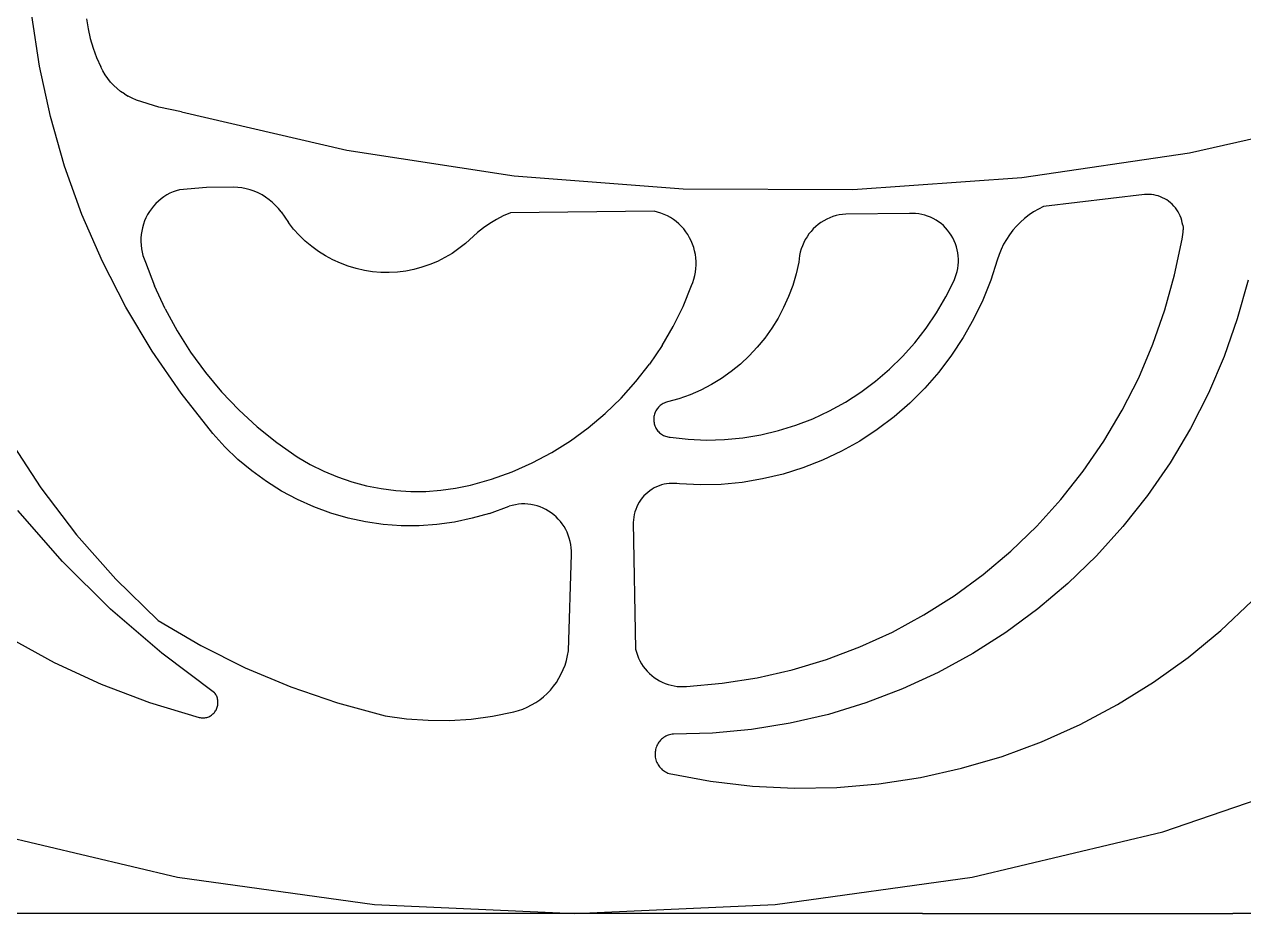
# Model space of a CAD drawing. Extents: x 396092 to 455492, y 17293 to 132793.
# Drawn here: x 408017.6 to 408095.4, y 46245.8 to 46302.4 of the extents above; entities that cross this region are included whole.
import ezdxf

# ---------------------------------------------------------------- set-up
doc = ezdxf.new("R2010")
doc.units = 0
doc.header["$LTSCALE"] = 1000
doc.header["$MEASUREMENT"] = 0
doc.layers.add('MU', color=34, linetype='Continuous')

msp = doc.modelspace()

# ---------------------------------------------------------------- linework, layer by layer
at = {"layer": 'MU', "color": 37}
for p, q in [((408018.583, 46299.777), (408018.09, 46303.023)), ((408021.594, 46302.798), (408021.691, 46302.165)), ((408021.691, 46302.165), (408021.83, 46301.541)), ((408021.83, 46301.541), (408022.012, 46300.928)), ((408022.012, 46300.928), (408022.233, 46300.329)), ((408022.233, 46300.329), (408022.495, 46299.747)), ((408019.284, 46296.571), (408018.583, 46299.777)), ((408022.627, 46299.487), (408022.495, 46299.747)), ((408022.777, 46299.236), (408022.627, 46299.487)), ((408022.944, 46298.997), (408022.777, 46299.236)), ((408023.127, 46298.771), (408022.944, 46298.997)), ((408023.326, 46298.559), (408023.127, 46298.771)), ((408023.538, 46298.361), (408023.326, 46298.559)), ((408023.764, 46298.18), (408023.538, 46298.361)), ((408024.002, 46298.015), (408023.764, 46298.18)), ((408024.002, 46298.015), (408024.25, 46297.867)), ((408024.508, 46297.738), (408024.25, 46297.867)), ((408024.775, 46297.628), (408024.508, 46297.738)), ((408026.19, 46297.179), (408024.775, 46297.628)), ((408027.642, 46296.875), (408026.19, 46297.179)), ((408027.642, 46296.875), (408038.184, 46294.44)), ((408020.189, 46293.419), (408019.284, 46296.571)), ((408091.936, 46294.265), (408102.493, 46296.631)), ((408038.184, 46294.44), (408048.872, 46292.797)), ((408081.238, 46292.692), (408091.936, 46294.265)), ((408021.295, 46290.334), (408020.189, 46293.419)), ((408048.872, 46292.797), (408059.648, 46291.956)), ((408070.457, 46291.921), (408081.238, 46292.692)), ((408026.525, 46291.459), (408026.346, 46291.329)), ((408026.713, 46291.576), (408026.525, 46291.459)), ((408026.908, 46291.68), (408026.713, 46291.576)), ((408027.109, 46291.77), (408026.908, 46291.68)), ((408027.316, 46291.847), (408027.109, 46291.77)), ((408027.528, 46291.909), (408027.316, 46291.847)), ((408029.242, 46292.051), (408027.528, 46291.909)), ((408030.962, 46292.075), (408029.242, 46292.051)), ((408031.234, 46292.06), (408030.962, 46292.075)), ((408031.503, 46292.026), (408031.234, 46292.06)), ((408031.77, 46291.973), (408031.503, 46292.026)), ((408032.032, 46291.9), (408031.77, 46291.973)), ((408032.289, 46291.81), (408032.032, 46291.9)), ((408032.539, 46291.702), (408032.289, 46291.81)), ((408032.781, 46291.576), (408032.539, 46291.702)), ((408033.014, 46291.433), (408032.781, 46291.576)), ((408033.237, 46291.274), (408033.014, 46291.433)), ((408059.648, 46291.956), (408070.457, 46291.921)), ((408089.067, 46291.597), (408082.625, 46290.836)), ((408089.215, 46291.608), (408089.067, 46291.597)), ((408089.364, 46291.608), (408089.215, 46291.608)), ((408089.512, 46291.598), (408089.364, 46291.608)), ((408089.659, 46291.579), (408089.512, 46291.598)), ((408089.805, 46291.549), (408089.659, 46291.579)), ((408089.949, 46291.51), (408089.805, 46291.549)), ((408090.089, 46291.461), (408089.949, 46291.51)), ((408090.226, 46291.402), (408090.089, 46291.461)), ((408090.359, 46291.334), (408090.226, 46291.402)), ((408025.724, 46290.695), (408025.597, 46290.512)), ((408025.864, 46290.869), (408025.724, 46290.695)), ((408026.014, 46291.033), (408025.864, 46290.869)), ((408026.175, 46291.187), (408026.014, 46291.033)), ((408026.346, 46291.329), (408026.175, 46291.187)), ((408033.448, 46291.099), (408033.237, 46291.274)), ((408033.647, 46290.911), (408033.448, 46291.099)), ((408033.833, 46290.708), (408033.647, 46290.911)), ((408034.005, 46290.493), (408033.833, 46290.708)), ((408082.307, 46290.679), (408082, 46290.501)), ((408082.625, 46290.836), (408082.307, 46290.679)), ((408090.488, 46291.258), (408090.359, 46291.334)), ((408090.611, 46291.173), (408090.488, 46291.258)), ((408090.728, 46291.08), (408090.611, 46291.173)), ((408090.839, 46290.979), (408090.728, 46291.08)), ((408090.943, 46290.87), (408090.839, 46290.979)), ((408091.04, 46290.755), (408090.943, 46290.87)), ((408091.129, 46290.634), (408091.04, 46290.755)), ((408091.21, 46290.507), (408091.129, 46290.634)), ((408022.597, 46287.33), (408021.295, 46290.334)), ((408025.29, 46289.916), (408025.215, 46289.705)), ((408025.379, 46290.122), (408025.29, 46289.916)), ((408025.482, 46290.321), (408025.379, 46290.122)), ((408025.597, 46290.512), (408025.482, 46290.321)), ((408034.005, 46290.493), (408034.465, 46289.823)), ((408047.735, 46290.019), (408047.313, 46289.765)), ((408048.172, 46290.244), (408047.735, 46290.019)), ((408048.623, 46290.438), (408048.172, 46290.244)), ((408057.797, 46290.539), (408048.623, 46290.438)), ((408058.013, 46290.487), (408057.797, 46290.539)), ((408058.225, 46290.42), (408058.013, 46290.487)), ((408058.433, 46290.339), (408058.225, 46290.42)), ((408058.635, 46290.245), (408058.433, 46290.339)), ((408058.83, 46290.136), (408058.635, 46290.245)), ((408059.017, 46290.015), (408058.83, 46290.136)), ((408059.197, 46289.881), (408059.017, 46290.015)), ((408059.367, 46289.735), (408059.197, 46289.881)), ((408068.613, 46289.936), (408068.433, 46289.822)), ((408068.8, 46290.036), (408068.613, 46289.936)), ((408068.993, 46290.124), (408068.8, 46290.036)), ((408069.192, 46290.198), (408068.993, 46290.124)), ((408069.394, 46290.259), (408069.192, 46290.198)), ((408069.601, 46290.305), (408069.394, 46290.259)), ((408069.81, 46290.338), (408069.601, 46290.305)), ((408070.02, 46290.356), (408069.81, 46290.338)), ((408074.081, 46290.398), (408070.02, 46290.356)), ((408074.277, 46290.403), (408074.081, 46290.398)), ((408074.473, 46290.395), (408074.277, 46290.403)), ((408074.668, 46290.374), (408074.473, 46290.395)), ((408074.862, 46290.34), (408074.668, 46290.374)), ((408075.052, 46290.292), (408074.862, 46290.34)), ((408075.239, 46290.232), (408075.052, 46290.292)), ((408075.422, 46290.159), (408075.239, 46290.232)), ((408075.6, 46290.074), (408075.422, 46290.159)), ((408075.771, 46289.977), (408075.6, 46290.074)), ((408075.936, 46289.868), (408075.771, 46289.977)), ((408076.094, 46289.748), (408075.936, 46289.868)), ((408081.157, 46289.849), (408080.906, 46289.595)), ((408081.423, 46290.085), (408081.157, 46289.849)), ((408081.705, 46290.303), (408081.423, 46290.085)), ((408082, 46290.501), (408081.705, 46290.303)), ((408091.283, 46290.374), (408091.21, 46290.507)), ((408091.347, 46290.237), (408091.283, 46290.374)), ((408091.402, 46290.096), (408091.347, 46290.237)), ((408091.447, 46289.952), (408091.402, 46290.096)), ((408091.483, 46289.805), (408091.447, 46289.952)), ((408025.107, 46289.27), (408025.074, 46289.048)), ((408025.153, 46289.489), (408025.107, 46289.27)), ((408025.215, 46289.705), (408025.153, 46289.489)), ((408034.798, 46289.403), (408034.465, 46289.823)), ((408035.158, 46289.006), (408034.798, 46289.403)), ((408045.76, 46288.484), (408046.522, 46289.177)), ((408046.908, 46289.484), (408046.522, 46289.177)), ((408047.313, 46289.765), (408046.908, 46289.484)), ((408059.527, 46289.578), (408059.367, 46289.735)), ((408059.677, 46289.411), (408059.527, 46289.578)), ((408059.815, 46289.233), (408059.677, 46289.411)), ((408059.941, 46289.047), (408059.815, 46289.233)), ((408067.666, 46289.088), (408067.543, 46288.913)), ((408067.799, 46289.256), (408067.666, 46289.088)), ((408067.944, 46289.413), (408067.799, 46289.256)), ((408068.098, 46289.561), (408067.944, 46289.413)), ((408068.261, 46289.697), (408068.098, 46289.561)), ((408068.433, 46289.822), (408068.261, 46289.697)), ((408076.243, 46289.618), (408076.094, 46289.748)), ((408076.383, 46289.478), (408076.243, 46289.618)), ((408076.514, 46289.329), (408076.383, 46289.478)), ((408076.635, 46289.171), (408076.514, 46289.329)), ((408076.745, 46289.006), (408076.635, 46289.171)), ((408080.672, 46289.325), (408080.456, 46289.039)), ((408080.906, 46289.595), (408080.672, 46289.325)), ((408091.51, 46289.655), (408091.483, 46289.805)), ((408091.51, 46289.655), (408091.527, 46289.504)), ((408091.518, 46289.05), (408091.53, 46289.201)), ((408091.527, 46289.504), (408091.533, 46289.353)), ((408091.53, 46289.201), (408091.533, 46289.353)), ((408025.057, 46288.824), (408025.054, 46288.599)), ((408025.054, 46288.599), (408025.065, 46288.375)), ((408025.074, 46289.048), (408025.057, 46288.824)), ((408025.065, 46288.375), (408025.092, 46288.151)), ((408035.544, 46288.635), (408035.158, 46289.006)), ((408035.952, 46288.291), (408035.544, 46288.635)), ((408036.383, 46287.976), (408035.952, 46288.291)), ((408045.76, 46288.484), (408045.342, 46288.153)), ((408060.055, 46288.852), (408059.941, 46289.047)), ((408060.156, 46288.65), (408060.055, 46288.852)), ((408060.244, 46288.442), (408060.156, 46288.65)), ((408060.318, 46288.228), (408060.244, 46288.442)), ((408067.249, 46288.341), (408067.176, 46288.138)), ((408067.334, 46288.538), (408067.249, 46288.341)), ((408067.433, 46288.729), (408067.334, 46288.538)), ((408067.543, 46288.913), (408067.433, 46288.729)), ((408076.845, 46288.833), (408076.745, 46289.006)), ((408076.933, 46288.654), (408076.845, 46288.833)), ((408077.008, 46288.469), (408076.933, 46288.654)), ((408077.072, 46288.279), (408077.008, 46288.469)), ((408077.123, 46288.086), (408077.072, 46288.279)), ((408080.083, 46288.428), (408079.927, 46288.104)), ((408080.26, 46288.74), (408080.083, 46288.428)), ((408080.456, 46289.039), (408080.26, 46288.74)), ((408090.992, 46286.478), (408091.463, 46288.752)), ((408091.463, 46288.752), (408091.495, 46288.9)), ((408091.495, 46288.9), (408091.518, 46289.05)), ((408025.092, 46288.151), (408025.133, 46287.931)), ((408025.133, 46287.931), (408025.189, 46287.713)), ((408025.189, 46287.713), (408025.259, 46287.5)), ((408025.259, 46287.5), (408025.343, 46287.292)), ((408036.834, 46287.692), (408036.383, 46287.976)), ((408037.302, 46287.439), (408036.834, 46287.692)), ((408044.444, 46287.58), (408043.969, 46287.341)), ((408044.903, 46287.851), (408044.444, 46287.58)), ((408045.342, 46288.153), (408044.903, 46287.851)), ((408060.377, 46288.01), (408060.318, 46288.228)), ((408060.423, 46287.787), (408060.377, 46288.01)), ((408060.453, 46287.563), (408060.423, 46287.787)), ((408060.469, 46287.337), (408060.453, 46287.563)), ((408067.04, 46287.507), (408067.022, 46287.292)), ((408067.071, 46287.72), (408067.04, 46287.507)), ((408067.117, 46287.931), (408067.071, 46287.72)), ((408067.176, 46288.138), (408067.117, 46287.931)), ((408077.161, 46287.889), (408077.123, 46288.086)), ((408077.187, 46287.691), (408077.161, 46287.889)), ((408077.199, 46287.491), (408077.187, 46287.691)), ((408079.792, 46287.771), (408079.679, 46287.429)), ((408079.927, 46288.104), (408079.792, 46287.771)), ((408024.09, 46284.42), (408022.597, 46287.33)), ((408025.343, 46287.292), (408025.92, 46285.787)), ((408037.786, 46287.219), (408037.302, 46287.439)), ((408038.283, 46287.033), (408037.786, 46287.219)), ((408038.791, 46286.881), (408038.283, 46287.033)), ((408039.308, 46286.765), (408038.791, 46286.881)), ((408039.832, 46286.684), (408039.308, 46286.765)), ((408041.944, 46286.726), (408041.418, 46286.661)), ((408042.465, 46286.827), (408041.944, 46286.726)), ((408042.977, 46286.964), (408042.465, 46286.827)), ((408043.479, 46287.135), (408042.977, 46286.964)), ((408043.969, 46287.341), (408043.479, 46287.135)), ((408060.428, 46286.659), (408060.457, 46286.883)), ((408060.457, 46286.883), (408060.47, 46287.11)), ((408060.47, 46287.11), (408060.469, 46287.337)), ((408067.022, 46287.292), (408066.852, 46286.545)), ((408077.118, 46286.696), (408077.158, 46286.892)), ((408077.158, 46286.892), (408077.185, 46287.091)), ((408077.185, 46287.091), (408077.199, 46287.29)), ((408077.199, 46287.29), (408077.199, 46287.491)), ((408079.679, 46287.429), (408079.261, 46286.138)), ((408040.36, 46286.64), (408039.832, 46286.684)), ((408040.89, 46286.632), (408040.36, 46286.64)), ((408041.418, 46286.661), (408040.89, 46286.632)), ((408060.17, 46285.793), (408060.256, 46286.002)), ((408060.256, 46286.002), (408060.327, 46286.217)), ((408060.327, 46286.217), (408060.385, 46286.436)), ((408060.385, 46286.436), (408060.428, 46286.659)), ((408066.852, 46286.545), (408066.633, 46285.811)), ((408076.397, 46285.074), (408076.924, 46286.13)), ((408076.924, 46286.13), (408077.001, 46286.314)), ((408077.001, 46286.314), (408077.066, 46286.503)), ((408077.066, 46286.503), (408077.118, 46286.696)), ((408079.261, 46286.138), (408078.758, 46284.879)), ((408090.372, 46284.242), (408090.992, 46286.478)), ((408095.678, 46286.135), (408094.991, 46283.683)), ((408026.595, 46284.325), (408025.92, 46285.787)), ((408059.634, 46284.474), (408060.17, 46285.793)), ((408066.633, 46285.811), (408066.366, 46285.094)), ((408025.766, 46281.616), (408024.09, 46284.42)), ((408059.008, 46283.197), (408059.634, 46284.474)), ((408066.053, 46284.397), (408065.695, 46283.723)), ((408066.366, 46285.094), (408066.053, 46284.397)), ((408075.802, 46284.056), (408076.397, 46285.074)), ((408078.758, 46284.879), (408078.172, 46283.658)), ((408026.595, 46284.325), (408027.363, 46282.911)), ((408065.695, 46283.723), (408065.293, 46283.074)), ((408075.142, 46283.082), (408075.802, 46284.056)), ((408078.172, 46283.658), (408077.506, 46282.48)), ((408089.607, 46282.054), (408090.372, 46284.242)), ((408094.991, 46283.683), (408094.145, 46281.284)), ((408027.363, 46282.911), (408028.221, 46281.553)), ((408058.297, 46281.968), (408059.008, 46283.197)), ((408065.293, 46283.074), (408064.85, 46282.455)), ((408074.419, 46282.155), (408075.142, 46283.082)), ((408064.85, 46282.455), (408064.368, 46281.867)), ((408073.637, 46281.28), (408074.419, 46282.155)), ((408077.506, 46282.48), (408076.763, 46281.352)), ((408088.7, 46279.922), (408089.607, 46282.054)), ((408027.619, 46278.931), (408025.766, 46281.616)), ((408028.221, 46281.553), (408029.166, 46280.256)), ((408058.297, 46281.968), (408057.504, 46280.792)), ((408063.848, 46281.314), (408063.292, 46280.797)), ((408064.368, 46281.867), (408063.848, 46281.314)), ((408072.8, 46280.46), (408073.637, 46281.28)), ((408076.763, 46281.352), (408075.947, 46280.278)), ((408094.145, 46281.284), (408093.145, 46278.947)), ((408056.632, 46279.675), (408057.504, 46280.792)), ((408063.292, 46280.797), (408062.705, 46280.319)), ((408029.166, 46280.256), (408030.194, 46279.026)), ((408062.087, 46279.883), (408061.442, 46279.49)), ((408062.705, 46280.319), (408062.087, 46279.883)), ((408071.91, 46279.699), (408072.8, 46280.46)), ((408075.947, 46280.278), (408075.06, 46279.263)), ((408087.654, 46277.859), (408088.7, 46279.922)), ((408030.194, 46279.026), (408031.299, 46277.869)), ((408055.687, 46278.623), (408056.632, 46279.675)), ((408060.773, 46279.141), (408060.082, 46278.84)), ((408061.442, 46279.49), (408060.773, 46279.141)), ((408069.991, 46278.369), (408070.972, 46279.001)), ((408070.972, 46279.001), (408071.91, 46279.699)), ((408075.06, 46279.263), (408074.109, 46278.312)), ((408093.145, 46278.947), (408091.994, 46276.684)), ((408029.64, 46276.376), (408027.619, 46278.931)), ((408054.672, 46277.641), (408055.687, 46278.623)), ((408058.243, 46278.2), (408058.184, 46278.154)), ((408058.305, 46278.241), (408058.243, 46278.2)), ((408058.37, 46278.278), (408058.305, 46278.241)), ((408058.437, 46278.311), (408058.37, 46278.278)), ((408058.507, 46278.339), (408058.437, 46278.311)), ((408058.577, 46278.362), (408058.507, 46278.339)), ((408058.65, 46278.381), (408058.577, 46278.362)), ((408059.373, 46278.586), (408058.65, 46278.381)), ((408060.082, 46278.84), (408059.373, 46278.586)), ((408068.97, 46277.806), (408069.991, 46278.369)), ((408074.109, 46278.312), (408073.095, 46277.43)), ((408031.299, 46277.869), (408032.477, 46276.789)), ((408053.592, 46276.734), (408054.672, 46277.641)), ((408057.782, 46277.447), (408057.773, 46277.371)), ((408057.796, 46277.521), (408057.782, 46277.447)), ((408057.815, 46277.595), (408057.796, 46277.521)), ((408057.839, 46277.667), (408057.815, 46277.595)), ((408057.868, 46277.737), (408057.839, 46277.667)), ((408057.9, 46277.805), (408057.868, 46277.737)), ((408057.938, 46277.871), (408057.9, 46277.805)), ((408057.979, 46277.934), (408057.938, 46277.871)), ((408058.025, 46277.994), (408057.979, 46277.934)), ((408058.074, 46278.051), (408058.025, 46277.994)), ((408058.127, 46278.104), (408058.074, 46278.051)), ((408058.184, 46278.154), (408058.127, 46278.104)), ((408067.915, 46277.313), (408068.97, 46277.806)), ((408073.095, 46277.43), (408072.026, 46276.62)), ((408086.475, 46275.871), (408087.654, 46277.859)), ((408032.477, 46276.789), (408033.723, 46275.792)), ((408052.453, 46275.905), (408053.592, 46276.734)), ((408057.773, 46277.371), (408057.769, 46277.296)), ((408057.769, 46277.296), (408057.769, 46277.22)), ((408057.769, 46277.22), (408057.775, 46277.144)), ((408057.775, 46277.144), (408057.785, 46277.069)), ((408057.785, 46277.069), (408057.801, 46276.994)), ((408057.801, 46276.994), (408057.821, 46276.921)), ((408057.821, 46276.921), (408057.846, 46276.85)), ((408057.846, 46276.85), (408057.875, 46276.78)), ((408057.875, 46276.78), (408057.91, 46276.712)), ((408057.91, 46276.712), (408057.948, 46276.647)), ((408057.948, 46276.647), (408057.99, 46276.585)), ((408065.719, 46276.55), (408066.83, 46276.894)), ((408066.83, 46276.894), (408067.915, 46277.313)), ((408072.026, 46276.62), (408070.905, 46275.886)), ((408091.994, 46276.684), (408090.697, 46274.504)), ((408016.601, 46276.066), (408018.668, 46272.9)), ((408030.416, 46275.52), (408029.64, 46276.376)), ((408051.26, 46275.16), (408052.453, 46275.905)), ((408057.99, 46276.585), (408058.037, 46276.526)), ((408058.037, 46276.526), (408058.087, 46276.47)), ((408058.087, 46276.47), (408058.141, 46276.417)), ((408058.141, 46276.417), (408058.198, 46276.369)), ((408058.198, 46276.369), (408058.259, 46276.324)), ((408058.259, 46276.324), (408058.321, 46276.283)), ((408058.321, 46276.283), (408058.387, 46276.247)), ((408058.387, 46276.247), (408058.455, 46276.216)), ((408058.455, 46276.216), (408058.524, 46276.189)), ((408058.524, 46276.189), (408058.595, 46276.167)), ((408058.595, 46276.167), (408058.668, 46276.15)), ((408058.668, 46276.15), (408058.741, 46276.138)), ((408058.741, 46276.138), (408058.815, 46276.13)), ((408058.815, 46276.13), (408059.969, 46276.002)), ((408059.969, 46276.002), (408061.128, 46275.954)), ((408061.128, 46275.954), (408062.288, 46275.984)), ((408062.288, 46275.984), (408063.443, 46276.095)), ((408063.443, 46276.095), (408064.589, 46276.283)), ((408064.589, 46276.283), (408065.719, 46276.55)), ((408070.905, 46275.886), (408069.737, 46275.232)), ((408085.167, 46273.969), (408086.475, 46275.871)), ((408031.247, 46274.72), (408030.416, 46275.52)), ((408033.723, 46275.792), (408035.031, 46274.881)), ((408050.019, 46274.502), (408051.26, 46275.16)), ((408069.737, 46275.232), (408068.529, 46274.661)), ((408032.13, 46273.98), (408031.247, 46274.72)), ((408035.031, 46274.881), (408035.861, 46274.396)), ((408035.861, 46274.396), (408036.72, 46273.968)), ((408048.736, 46273.933), (408050.019, 46274.502)), ((408068.529, 46274.661), (408067.285, 46274.175)), ((408090.697, 46274.504), (408089.262, 46272.417)), ((408033.06, 46273.304), (408032.13, 46273.98)), ((408036.72, 46273.968), (408037.604, 46273.599)), ((408037.604, 46273.599), (408038.511, 46273.289)), ((408047.417, 46273.458), (408048.736, 46273.933)), ((408066.012, 46273.777), (408064.715, 46273.469)), ((408067.285, 46274.175), (408066.012, 46273.777)), ((408083.738, 46272.161), (408085.167, 46273.969)), ((408018.668, 46272.9), (408020.958, 46269.9)), ((408034.034, 46272.694), (408033.06, 46273.304)), ((408038.511, 46273.289), (408039.436, 46273.041)), ((408039.436, 46273.041), (408040.374, 46272.855)), ((408040.374, 46272.855), (408041.322, 46272.733)), ((408041.322, 46272.733), (408042.277, 46272.674)), ((408043.233, 46272.679), (408044.186, 46272.748)), ((408044.186, 46272.748), (408045.133, 46272.881)), ((408045.133, 46272.881), (408046.07, 46273.077)), ((408046.07, 46273.077), (408047.417, 46273.458)), ((408057.658, 46272.812), (408057.519, 46272.719)), ((408057.802, 46272.896), (408057.658, 46272.812)), ((408057.952, 46272.97), (408057.802, 46272.896)), ((408058.105, 46273.034), (408057.952, 46272.97)), ((408058.263, 46273.087), (408058.105, 46273.034)), ((408058.424, 46273.129), (408058.263, 46273.087)), ((408058.587, 46273.161), (408058.424, 46273.129)), ((408058.751, 46273.181), (408058.587, 46273.161)), ((408058.917, 46273.191), (408058.751, 46273.181)), ((408059.083, 46273.189), (408058.917, 46273.191)), ((408059.249, 46273.176), (408059.083, 46273.189)), ((408059.413, 46273.151), (408059.249, 46273.176)), ((408060.743, 46273.092), (408059.413, 46273.151)), ((408062.074, 46273.125), (408060.743, 46273.092)), ((408063.4, 46273.251), (408062.074, 46273.125)), ((408064.715, 46273.469), (408063.4, 46273.251)), ((408035.046, 46272.154), (408034.034, 46272.694)), ((408036.092, 46271.686), (408035.046, 46272.154)), ((408042.277, 46272.674), (408043.233, 46272.679)), ((408056.841, 46271.984), (408056.758, 46271.837)), ((408056.933, 46272.124), (408056.841, 46271.984)), ((408057.035, 46272.259), (408056.933, 46272.124)), ((408057.144, 46272.386), (408057.035, 46272.259)), ((408057.262, 46272.505), (408057.144, 46272.386)), ((408057.387, 46272.616), (408057.262, 46272.505)), ((408057.519, 46272.719), (408057.387, 46272.616)), ((408082.192, 46270.455), (408083.738, 46272.161)), ((408089.262, 46272.417), (408087.693, 46270.433)), ((408020.054, 46268.205), (408017.198, 46271.452)), ((408037.167, 46271.292), (408036.092, 46271.686)), ((408038.266, 46270.975), (408037.167, 46271.292)), ((408047.286, 46271.274), (408046.186, 46270.961)), ((408047.286, 46271.274), (408048.551, 46271.733)), ((408048.744, 46271.789), (408048.551, 46271.733)), ((408048.94, 46271.831), (408048.744, 46271.789)), ((408049.138, 46271.861), (408048.94, 46271.831)), ((408049.338, 46271.877), (408049.138, 46271.861)), ((408049.538, 46271.88), (408049.338, 46271.877)), ((408049.738, 46271.869), (408049.538, 46271.88)), ((408049.937, 46271.844), (408049.738, 46271.869)), ((408050.134, 46271.807), (408049.937, 46271.844)), ((408050.328, 46271.756), (408050.134, 46271.807)), ((408050.518, 46271.692), (408050.328, 46271.756)), ((408050.704, 46271.616), (408050.518, 46271.692)), ((408050.884, 46271.527), (408050.704, 46271.616)), ((408051.059, 46271.427), (408050.884, 46271.527)), ((408051.226, 46271.314), (408051.059, 46271.427)), ((408051.386, 46271.191), (408051.226, 46271.314)), ((408051.538, 46271.057), (408051.386, 46271.191)), ((408056.525, 46271.204), (408056.493, 46271.038)), ((408056.568, 46271.368), (408056.525, 46271.204)), ((408056.621, 46271.528), (408056.568, 46271.368)), ((408056.684, 46271.685), (408056.621, 46271.528)), ((408056.758, 46271.837), (408056.684, 46271.685)), ((408039.384, 46270.735), (408038.266, 46270.975)), ((408040.515, 46270.573), (408039.384, 46270.735)), ((408041.654, 46270.491), (408040.515, 46270.573)), ((408042.796, 46270.489), (408041.654, 46270.491)), ((408043.936, 46270.567), (408042.796, 46270.489)), ((408045.068, 46270.724), (408043.936, 46270.567)), ((408046.186, 46270.961), (408045.068, 46270.724)), ((408051.68, 46270.914), (408051.538, 46271.057)), ((408051.813, 46270.761), (408051.68, 46270.914)), ((408051.936, 46270.6), (408051.813, 46270.761)), ((408052.048, 46270.43), (408051.936, 46270.6)), ((408052.15, 46270.254), (408052.048, 46270.43)), ((408056.472, 46270.869), (408056.462, 46270.7)), ((408056.462, 46270.7), (408056.611, 46262.624)), ((408056.493, 46271.038), (408056.472, 46270.869)), ((408080.538, 46268.859), (408082.192, 46270.455)), ((408087.693, 46270.433), (408085.998, 46268.56)), ((408020.958, 46269.9), (408023.46, 46267.08)), ((408052.239, 46270.071), (408052.15, 46270.254)), ((408052.317, 46269.882), (408052.239, 46270.071)), ((408052.382, 46269.689), (408052.317, 46269.882)), ((408052.434, 46269.491), (408052.382, 46269.689)), ((408052.474, 46269.291), (408052.434, 46269.491)), ((408052.501, 46269.088), (408052.474, 46269.291)), ((408052.514, 46268.884), (408052.501, 46269.088)), ((408052.514, 46268.679), (408052.514, 46268.884)), ((408078.783, 46267.38), (408080.538, 46268.859)), ((408023.124, 46265.167), (408020.054, 46268.205)), ((408052.326, 46262.517), (408052.514, 46268.679)), ((408085.998, 46268.56), (408084.184, 46266.806)), ((408076.934, 46266.025), (408078.783, 46267.38)), ((408023.46, 46267.08), (408026.159, 46264.457)), ((408084.184, 46266.806), (408082.26, 46265.181)), ((408075, 46264.8), (408076.934, 46266.025)), ((408026.392, 46262.355), (408023.124, 46265.167)), ((408082.26, 46265.181), (408080.234, 46263.689)), ((408093.943, 46263.817), (408095.92, 46265.676)), ((408026.159, 46264.457), (408028.883, 46262.855)), ((408072.99, 46263.711), (408075, 46264.8)), ((408070.913, 46262.762), (408072.99, 46263.711)), ((408080.234, 46263.689), (408078.115, 46262.339)), ((408091.85, 46262.095), (408093.943, 46263.817)), ((408016.634, 46263.358), (408019.53, 46261.767)), ((408028.883, 46262.855), (408031.705, 46261.439)), ((408056.611, 46262.624), (408056.662, 46262.428)), ((408068.778, 46261.958), (408070.913, 46262.762)), ((408029.761, 46259.835), (408026.392, 46262.355)), ((408052.109, 46261.61), (408052.201, 46261.907)), ((408052.201, 46261.907), (408052.273, 46262.21)), ((408052.273, 46262.21), (408052.326, 46262.517)), ((408056.662, 46262.428), (408056.726, 46262.237)), ((408056.726, 46262.237), (408056.802, 46262.05)), ((408056.802, 46262.05), (408056.889, 46261.869)), ((408056.889, 46261.869), (408056.988, 46261.693)), ((408066.594, 46261.302), (408068.778, 46261.958)), ((408078.115, 46262.339), (408075.913, 46261.137)), ((408089.651, 46260.517), (408091.85, 46262.095)), ((408019.53, 46261.767), (408022.527, 46260.384)), ((408031.705, 46261.439), (408034.612, 46260.217)), ((408051.868, 46261.038), (408051.998, 46261.32)), ((408051.998, 46261.32), (408052.109, 46261.61)), ((408056.988, 46261.693), (408057.098, 46261.525)), ((408057.098, 46261.525), (408057.219, 46261.365)), ((408057.219, 46261.365), (408057.35, 46261.213)), ((408057.35, 46261.213), (408057.49, 46261.07)), ((408057.49, 46261.07), (408057.639, 46260.936)), ((408064.373, 46260.797), (408066.594, 46261.302)), ((408075.913, 46261.137), (408073.637, 46260.087)), ((408022.527, 46260.384), (408025.611, 46259.216)), ((408051.372, 46260.254), (408051.555, 46260.504)), ((408051.555, 46260.504), (408051.72, 46260.765)), ((408051.72, 46260.765), (408051.868, 46261.038)), ((408057.639, 46260.936), (408057.796, 46260.813)), ((408057.796, 46260.813), (408057.961, 46260.701)), ((408057.961, 46260.701), (408058.132, 46260.6)), ((408058.132, 46260.6), (408058.31, 46260.51)), ((408058.31, 46260.51), (408058.493, 46260.433)), ((408058.493, 46260.433), (408058.68, 46260.368)), ((408058.68, 46260.368), (408058.872, 46260.316)), ((408058.872, 46260.316), (408059.066, 46260.276)), ((408059.856, 46260.25), (408062.123, 46260.446)), ((408062.123, 46260.446), (408064.373, 46260.797)), ((408087.354, 46259.092), (408089.651, 46260.517)), ((408029.799, 46259.784), (408029.761, 46259.835)), ((408029.833, 46259.729), (408029.799, 46259.784)), ((408029.864, 46259.673), (408029.833, 46259.729)), ((408029.891, 46259.614), (408029.864, 46259.673)), ((408029.915, 46259.554), (408029.891, 46259.614)), ((408029.934, 46259.493), (408029.915, 46259.554)), ((408034.612, 46260.217), (408037.592, 46259.194)), ((408050.493, 46259.395), (408050.734, 46259.586)), ((408050.734, 46259.586), (408050.961, 46259.794)), ((408050.961, 46259.794), (408051.174, 46260.017)), ((408051.174, 46260.017), (408051.372, 46260.254)), ((408059.066, 46260.276), (408059.263, 46260.25)), ((408059.263, 46260.25), (408059.46, 46260.237)), ((408059.46, 46260.237), (408059.658, 46260.237)), ((408059.658, 46260.237), (408059.856, 46260.25)), ((408073.637, 46260.087), (408071.297, 46259.194)), ((408025.611, 46259.216), (408028.766, 46258.268)), ((408029.816, 46258.686), (408029.849, 46258.741)), ((408029.849, 46258.741), (408029.878, 46258.799)), ((408029.878, 46258.799), (408029.903, 46258.858)), ((408029.903, 46258.858), (408029.924, 46258.919)), ((408029.924, 46258.919), (408029.942, 46258.981)), ((408029.949, 46259.43), (408029.934, 46259.493)), ((408029.942, 46258.981), (408029.955, 46259.044)), ((408029.961, 46259.366), (408029.949, 46259.43)), ((408029.955, 46259.044), (408029.965, 46259.108)), ((408029.968, 46259.302), (408029.961, 46259.366)), ((408029.965, 46259.108), (408029.97, 46259.173)), ((408029.971, 46259.237), (408029.968, 46259.302)), ((408029.97, 46259.173), (408029.971, 46259.237)), ((408037.592, 46259.194), (408040.631, 46258.373)), ((408049.134, 46258.702), (408049.423, 46258.803)), ((408049.423, 46258.803), (408049.704, 46258.923)), ((408049.704, 46258.923), (408049.977, 46259.062)), ((408049.977, 46259.062), (408050.241, 46259.22)), ((408050.241, 46259.22), (408050.493, 46259.395)), ((408071.297, 46259.194), (408068.905, 46258.463)), ((408084.97, 46257.825), (408087.354, 46259.092)), ((408028.766, 46258.268), (408028.828, 46258.254)), ((408028.828, 46258.254), (408028.891, 46258.244)), ((408028.891, 46258.244), (408028.954, 46258.238)), ((408028.954, 46258.238), (408029.017, 46258.237)), ((408029.017, 46258.237), (408029.08, 46258.24)), ((408029.08, 46258.24), (408029.143, 46258.247)), ((408029.143, 46258.247), (408029.206, 46258.258)), ((408029.206, 46258.258), (408029.267, 46258.273)), ((408029.267, 46258.273), (408029.327, 46258.293)), ((408029.327, 46258.293), (408029.386, 46258.316)), ((408029.386, 46258.316), (408029.444, 46258.344)), ((408029.444, 46258.344), (408029.499, 46258.375)), ((408029.499, 46258.375), (408029.553, 46258.41)), ((408029.553, 46258.41), (408029.604, 46258.448)), ((408029.604, 46258.448), (408029.652, 46258.49)), ((408029.652, 46258.49), (408029.698, 46258.535)), ((408029.698, 46258.535), (408029.74, 46258.582)), ((408029.74, 46258.582), (408029.78, 46258.633)), ((408029.78, 46258.633), (408029.816, 46258.686)), ((408040.631, 46258.373), (408041.996, 46258.182)), ((408041.996, 46258.182), (408043.37, 46258.084)), ((408043.37, 46258.084), (408044.747, 46258.079)), ((408044.747, 46258.079), (408046.122, 46258.167)), ((408046.122, 46258.167), (408047.488, 46258.348)), ((408047.488, 46258.348), (408048.839, 46258.622)), ((408048.839, 46258.622), (408049.134, 46258.702)), ((408068.905, 46258.463), (408066.47, 46257.896)), ((408058.854, 46257.183), (408058.773, 46257.163)), ((408058.936, 46257.197), (408058.854, 46257.183)), ((408059.019, 46257.206), (408058.936, 46257.197)), ((408061.516, 46257.266), (408059.019, 46257.206)), ((408064.003, 46257.497), (408061.516, 46257.266)), ((408066.47, 46257.896), (408064.003, 46257.497)), ((408082.509, 46256.721), (408084.97, 46257.825)), ((408057.939, 46256.394), (408057.911, 46256.314)), ((408057.972, 46256.473), (408057.939, 46256.394)), ((408058.01, 46256.548), (408057.972, 46256.473)), ((408058.052, 46256.621), (408058.01, 46256.548)), ((408058.1, 46256.691), (408058.052, 46256.621)), ((408058.152, 46256.757), (408058.1, 46256.691)), ((408058.207, 46256.82), (408058.152, 46256.757)), ((408058.267, 46256.879), (408058.207, 46256.82)), ((408058.331, 46256.934), (408058.267, 46256.879)), ((408058.398, 46256.984), (408058.331, 46256.934)), ((408058.468, 46257.03), (408058.398, 46256.984)), ((408058.541, 46257.071), (408058.468, 46257.03)), ((408058.616, 46257.107), (408058.541, 46257.071)), ((408058.694, 46257.137), (408058.616, 46257.107)), ((408058.773, 46257.163), (408058.694, 46257.137)), ((408079.982, 46255.786), (408082.509, 46256.721)), ((408057.854, 46255.981), (408057.853, 46255.896)), ((408057.853, 46255.896), (408057.858, 46255.811)), ((408057.86, 46256.065), (408057.854, 46255.981)), ((408057.858, 46255.811), (408057.868, 46255.727)), ((408057.872, 46256.149), (408057.86, 46256.065)), ((408057.868, 46255.727), (408057.884, 46255.643)), ((408057.889, 46256.233), (408057.872, 46256.149)), ((408057.884, 46255.643), (408057.905, 46255.561)), ((408057.911, 46256.314), (408057.889, 46256.233)), ((408077.4, 46255.024), (408079.982, 46255.786)), ((408057.905, 46255.561), (408057.932, 46255.48)), ((408057.932, 46255.48), (408057.963, 46255.402)), ((408057.963, 46255.402), (408058, 46255.326)), ((408058, 46255.326), (408058.041, 46255.252)), ((408058.041, 46255.252), (408058.087, 46255.181)), ((408058.087, 46255.181), (408058.138, 46255.114)), ((408058.138, 46255.114), (408058.193, 46255.05)), ((408058.193, 46255.05), (408058.252, 46254.99)), ((408058.252, 46254.99), (408058.315, 46254.934)), ((408058.315, 46254.934), (408058.381, 46254.883)), ((408058.381, 46254.883), (408058.45, 46254.836)), ((408058.45, 46254.836), (408058.522, 46254.794)), ((408074.775, 46254.437), (408077.4, 46255.024)), ((408090.23, 46250.968), (408101.761, 46254.934)), ((408058.522, 46254.794), (408058.597, 46254.757)), ((408058.597, 46254.757), (408058.674, 46254.725)), ((408058.674, 46254.725), (408058.753, 46254.698)), ((408058.753, 46254.698), (408061.397, 46254.203)), ((408061.397, 46254.203), (408064.067, 46253.888)), ((408072.117, 46254.028), (408074.775, 46254.437)), ((408064.067, 46253.888), (408066.751, 46253.753)), ((408066.751, 46253.753), (408069.439, 46253.8)), ((408069.439, 46253.8), (408072.117, 46254.028)), ((408015.238, 46250.968), (408027.388, 46248.091)), ((408078.081, 46248.091), (408090.23, 46250.968)), ((408027.388, 46248.091), (408039.955, 46246.347)), ((408065.513, 46246.347), (408078.081, 46248.091)), ((408039.955, 46246.347), (408052.734, 46245.763)), ((408052.734, 46245.763), (408065.513, 46246.347)), ((408074.916, 46245.763), (407974.816, 46245.763)), ((408074.916, 46245.763), (408094.698, 46245.763)), ((408147.916, 46245.763), (408094.698, 46245.763))]:
    msp.add_line(p, q, dxfattribs=at)

doc.saveas('drawing.dxf')
